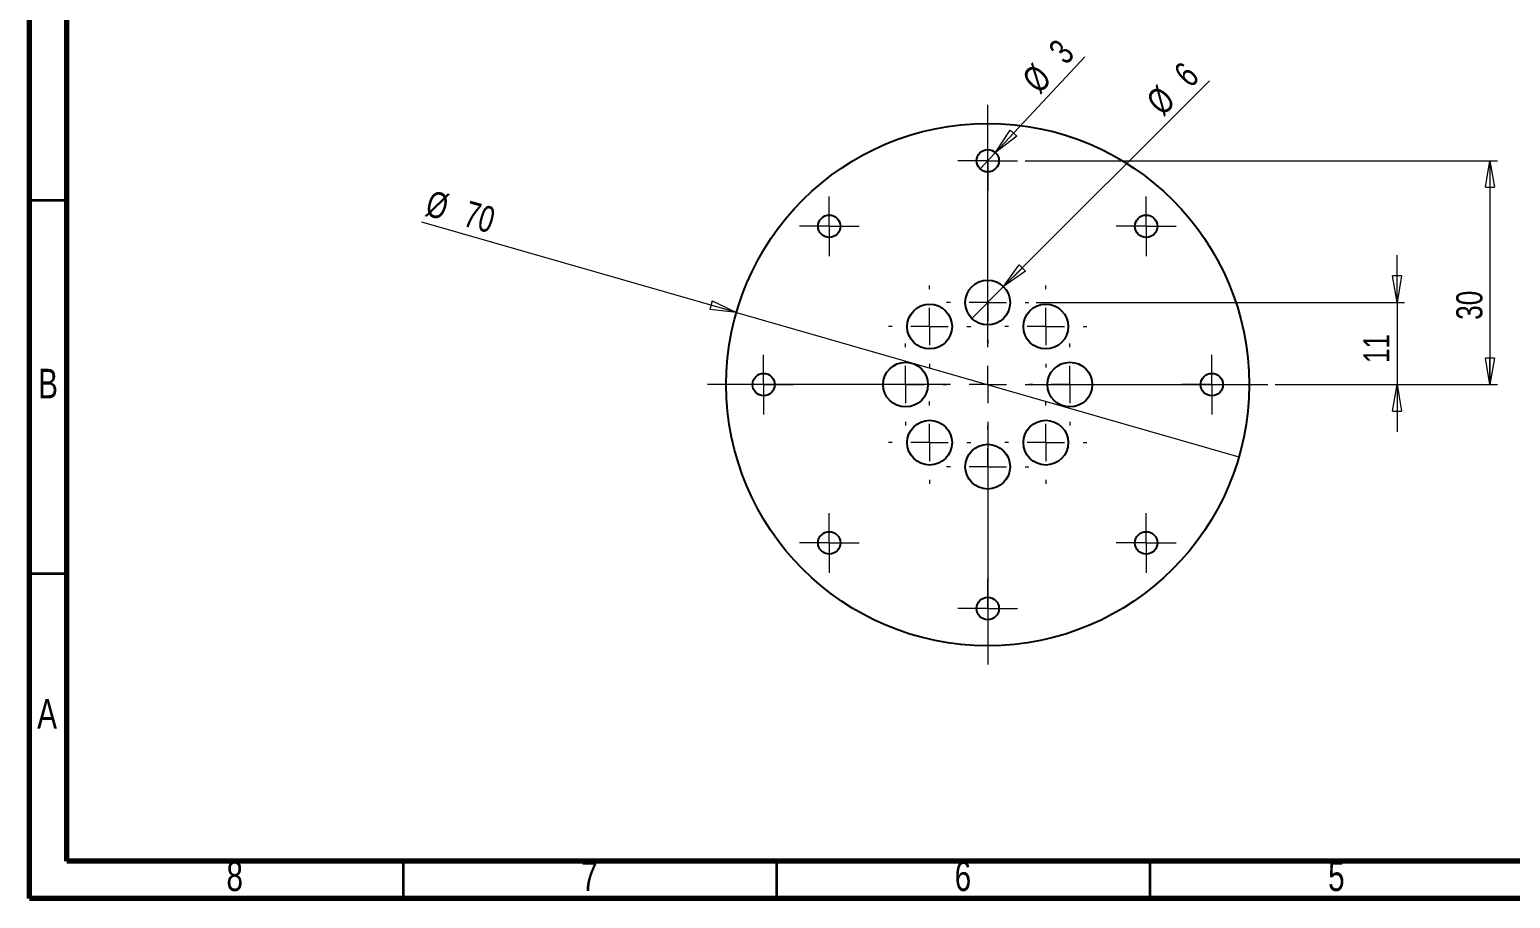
# Model space of a CAD drawing. Header units: millimetres. Extents: x 15 to 415, y 5 to 292.
# Drawn here: x 15 to 213.3, y 5 to 121.4 of the extents above; entities that cross this region are included whole.
import ezdxf

# ---------------------------------------------------------------- set-up
doc = ezdxf.new("R2010")
doc.units = ezdxf.units.MM
doc.styles.add('SLDTEXTSTYLE0', font='TXT', dxfattribs={"width": 0.75})
doc.dimstyles.new('SLDDIMSTYLE0', dxfattribs={"dimtxt": 3.5, "dimasz": 3.556, "dimexe": 0, "dimexo": 0.0625, "dimgap": 0.875, "dimtad": 1, "dimrnd": 1e-09, "dimzin": 12, "dimdsep": 46, "dimtxsty": 'SLDTEXTSTYLE0', "dimblk1": 'CLOSED', "dimblk2": 'CLOSED', "dimsah": 1, "dimcen": 0.09, "dimadec": 0, "dimazin": 3, "dimtfac": 1, "dimtmove": 0, "dimatfit": 0, "dimldrblk": 'CLOSED', "dimfxl": 0, "dimfrac": 2, "dimtolj": 1, "dimtzin": 12, "dimarcsym": 0})
doc.dimstyles.new('SLDDIMSTYLE1', dxfattribs={"dimtxt": 3.5, "dimasz": 3.556, "dimexe": 0, "dimexo": 0.0625, "dimgap": 0.875, "dimtad": 1, "dimrnd": 1e-09, "dimzin": 12, "dimdsep": 46, "dimtxsty": 'SLDTEXTSTYLE0', "dimblk1": 'CLOSED', "dimblk2": 'CLOSED', "dimsah": 1, "dimcen": 0.09, "dimadec": 0, "dimazin": 3, "dimtfac": 1, "dimtofl": 0, "dimtmove": 0, "dimatfit": 3, "dimldrblk": 'CLOSED', "dimfxl": 0, "dimfrac": 2, "dimtolj": 1, "dimtzin": 12, "dimarcsym": 0})
doc.dimstyles.new('SLDDIMSTYLE2', dxfattribs={"dimtxt": 3.5, "dimasz": 3.556, "dimexe": 0, "dimexo": 0.0625, "dimgap": 0.875, "dimtad": 1, "dimrnd": 1e-09, "dimzin": 12, "dimdsep": 46, "dimtxsty": 'SLDTEXTSTYLE0', "dimblk1": 'NONE', "dimblk2": 'CLOSED', "dimsah": 1, "dimcen": 0, "dimadec": 0, "dimazin": 3, "dimtfac": 1, "dimtmove": 0, "dimatfit": 3, "dimldrblk": 'NONE', "dimfxl": 0, "dimfrac": 2, "dimtolj": 1, "dimtzin": 12, "dimarcsym": 0})

# ---------------------------------------------------------------- blocks, each defined once
blk = doc.blocks.new('_Closed')
at = {"color": 0, "linetype": 'ByBlock', "lineweight": -2}
for p, q in [((-1, 0.166667), (0, 0)), ((-1, 0.166667), (-1, -0.166667)), ((0, 0), (-1, -0.166667)), ((0, 0), (-1, 0))]:
    blk.add_line(p, q, dxfattribs=at)
blk = doc.blocks.new('_D_11')
at = {"color": 7, "linetype": 'Continuous', "lineweight": 18}
for q in [(67.52, 95.62), (176.92, 64.18)]:
    blk.add_line((109.64, 83.51), q, dxfattribs=at)
at = {"color": 7, "linetype": 'Continuous', "lineweight": 18, "xscale": 3.556, "yscale": 3.556, "rotation": 343.9676606460645}
blk.add_blockref('_Closed', (109.64, 83.51, 17.79), dxfattribs=at)
at = {"color": 7, "linetype": 'Continuous', "lineweight": 18, "char_height": 3.5, "attachment_point": 1, "rotation": 343.9677, "style": 'SLDTEXTSTYLE0'}
for s, insert in [('%%c', (68.76, 99.95)), ('70', (73.85, 98.54))]:
    blk.add_mtext(s, dxfattribs=dict(at, insert=insert))
blk = doc.blocks.new('_None')
blk = doc.blocks.new('_D_12')
at = {"color": 7, "linetype": 'Continuous', "lineweight": 18}
for q in [(156.26, 117.76), (142.26, 102.75)]:
    blk.add_line((144.3, 104.94), q, dxfattribs=at)
at = {"color": 7, "linetype": 'Continuous', "lineweight": 18, "xscale": 3.556, "yscale": 3.556, "rotation": 226.9842215156054}
blk.add_blockref('_Closed', (144.3, 104.94, 17.79), dxfattribs=at)
at = {"color": 7, "linetype": 'Continuous', "lineweight": 18, "char_height": 3.5, "attachment_point": 1, "rotation": 46.9842, "style": 'SLDTEXTSTYLE0'}
for s, insert in [('3', (151.19, 118.95)), ('%%c', (147.63, 115.05))]:
    blk.add_mtext(s, dxfattribs=dict(at, insert=insert))
blk = doc.blocks.new('_D_13')
at = {"color": 7, "linetype": 'Continuous', "lineweight": 18}
for q in [(172.99, 114.56), (141.16, 82.72)]:
    blk.add_line((145.4, 86.97), q, dxfattribs=at)
at = {"color": 7, "linetype": 'Continuous', "lineweight": 18, "xscale": 3.556, "yscale": 3.556, "rotation": 225.0000000000006}
blk.add_blockref('_Closed', (145.4, 86.97, 17.79), dxfattribs=at)
at = {"color": 7, "linetype": 'Continuous', "lineweight": 18, "char_height": 3.5, "attachment_point": 1, "rotation": 45, "style": 'SLDTEXTSTYLE0'}
for s, insert in [('6', (167.94, 115.95)), ('%%c', (164.24, 112.18))]:
    blk.add_mtext(s, dxfattribs=dict(at, insert=insert))
blk = doc.blocks.new('_D_14')
at = {"color": 7, "linetype": 'Continuous', "lineweight": 18}
for p, q in [((198.08, 84.85), (198.08, 91.2)), ((149.78, 84.85), (199.08, 84.85)), ((198.08, 84.85), (198.08, 73.85)), ((181.78, 73.85), (199.08, 73.85)), ((198.08, 73.85), (198.08, 67.5))]:
    blk.add_line(p, q, dxfattribs=at)
at = {"color": 7, "linetype": 'Continuous', "lineweight": 18, "xscale": 3.556, "yscale": 3.556}
for p, rotation in [((198.08, 84.85, 17.79), 270.0000000000004), ((198.08, 73.85, 17.79), 90.0000000000004)]:
    blk.add_blockref('_Closed', p, dxfattribs=dict(at, rotation=rotation))
at = {"color": 7, "linetype": 'Continuous', "lineweight": 18, "insert": (193.57, 76.73), "char_height": 3.5, "attachment_point": 1, "rotation": 90, "style": 'SLDTEXTSTYLE0'}
blk.add_mtext('11', dxfattribs=at)
blk = doc.blocks.new('_D_15')
at = {"color": 7, "linetype": 'Continuous', "lineweight": 18}
for p, q in [((148.28, 103.85), (211.52, 103.85)), ((210.52, 103.85), (210.52, 73.85)), ((181.78, 73.85), (211.52, 73.85))]:
    blk.add_line(p, q, dxfattribs=at)
at = {"color": 7, "linetype": 'Continuous', "lineweight": 18, "xscale": 3.556, "yscale": 3.556}
for p, rotation in [((210.52, 103.85, 17.79), 90.0000000000004), ((210.52, 73.85, 17.79), 270.0000000000004)]:
    blk.add_blockref('_Closed', p, dxfattribs=dict(at, rotation=rotation))
at = {"color": 7, "linetype": 'Continuous', "lineweight": 18, "insert": (206.01, 82.52), "char_height": 3.5, "attachment_point": 1, "rotation": 90, "style": 'SLDTEXTSTYLE0'}
blk.add_mtext('30', dxfattribs=at)
blk = doc.blocks.new('SW_CENTERMARKSYMBOL_17')
at = {"color": 0, "linetype": 'Continuous', "lineweight": 0}
for p, q in [((0, 5), (0, 37.5)), ((0, 0), (0, 2.5)), ((-5, 0), (-37.5, 0)), ((0, 0), (-2.5, 0)), ((0, 0), (0, -2.5)), ((0, 0), (2.5, 0)), ((5, 0), (37.5, 0)), ((0, -5), (0, -37.5))]:
    blk.add_line(p, q, dxfattribs=at)
blk = doc.blocks.new('SW_CENTERMARKSYMBOL_18')
at = {"color": 0, "linetype": 'Continuous', "lineweight": 0}
for p, q in [((0, 5), (0, 5.5)), ((0, 0), (0, 2.5)), ((-5, 0), (-5.5, 0)), ((0, 0), (-2.5, 0)), ((0, 0), (0, -2.5)), ((0, 0), (2.5, 0)), ((5, 0), (5.5, 0)), ((0, -5), (0, -5.5))]:
    blk.add_line(p, q, dxfattribs=at)
blk = doc.blocks.new('SW_CENTERMARKSYMBOL_19')
at = {"color": 0, "linetype": 'Continuous', "lineweight": 0}
for p, q in [((0, 5), (0, 5.5)), ((0, 0), (0, 2.5)), ((-5, 0), (-5.5, 0)), ((0, 0), (-2.5, 0)), ((0, 0), (0, -2.5)), ((0, 0), (2.5, 0)), ((5, 0), (5.5, 0)), ((0, -5), (0, -5.5))]:
    blk.add_line(p, q, dxfattribs=at)
blk = doc.blocks.new('SW_CENTERMARKSYMBOL_20')
at = {"color": 0, "linetype": 'Continuous', "lineweight": 0}
for p, q in [((0, 5), (0, 5.5)), ((0, 0), (0, 2.5)), ((-5, 0), (-5.5, 0)), ((0, 0), (-2.5, 0)), ((0, 0), (0, -2.5)), ((0, 0), (2.5, 0)), ((5, 0), (5.5, 0)), ((0, -5), (0, -5.5))]:
    blk.add_line(p, q, dxfattribs=at)
blk = doc.blocks.new('SW_CENTERMARKSYMBOL_21')
at = {"color": 0, "linetype": 'Continuous', "lineweight": 0}
for p, q in [((0, 5), (0, 5.5)), ((0, 0), (0, 2.5)), ((-5, 0), (-5.5, 0)), ((0, 0), (-2.5, 0)), ((0, 0), (0, -2.5)), ((0, 0), (2.5, 0)), ((5, 0), (5.5, 0)), ((0, -5), (0, -5.5))]:
    blk.add_line(p, q, dxfattribs=at)
blk = doc.blocks.new('SW_CENTERMARKSYMBOL_22')
at = {"color": 0, "linetype": 'Continuous', "lineweight": 0}
for p, q in [((0, 5), (0, 5.5)), ((0, 0), (0, 2.5)), ((-5, 0), (-5.5, 0)), ((0, 0), (-2.5, 0)), ((0, 0), (0, -2.5)), ((0, 0), (2.5, 0)), ((5, 0), (5.5, 0)), ((0, -5), (0, -5.5))]:
    blk.add_line(p, q, dxfattribs=at)
blk = doc.blocks.new('SW_CENTERMARKSYMBOL_23')
at = {"color": 0, "linetype": 'Continuous', "lineweight": 0}
for p, q in [((0, 5), (0, 5.5)), ((0, 0), (0, 2.5)), ((-5, 0), (-5.5, 0)), ((0, 0), (-2.5, 0)), ((0, 0), (0, -2.5)), ((0, 0), (2.5, 0)), ((5, 0), (5.5, 0)), ((0, -5), (0, -5.5))]:
    blk.add_line(p, q, dxfattribs=at)
blk = doc.blocks.new('SW_CENTERMARKSYMBOL_24')
at = {"color": 0, "linetype": 'Continuous', "lineweight": 0}
for p, q in [((0, 5), (0, 5.5)), ((0, 0), (0, 2.5)), ((-5, 0), (-5.5, 0)), ((0, 0), (-2.5, 0)), ((0, 0), (0, -2.5)), ((0, 0), (2.5, 0)), ((5, 0), (5.5, 0)), ((0, -5), (0, -5.5))]:
    blk.add_line(p, q, dxfattribs=at)
blk = doc.blocks.new('SW_CENTERMARKSYMBOL_25')
at = {"color": 0, "linetype": 'Continuous', "lineweight": 0}
for p, q in [((0, 5), (0, 5.5)), ((0, 0), (0, 2.5)), ((-5, 0), (-5.5, 0)), ((0, 0), (-2.5, 0)), ((0, 0), (0, -2.5)), ((0, 0), (2.5, 0)), ((5, 0), (5.5, 0)), ((0, -5), (0, -5.5))]:
    blk.add_line(p, q, dxfattribs=at)
blk = doc.blocks.new('SW_CENTERMARKSYMBOL_26')
at = {"color": 0, "linetype": 'Continuous', "lineweight": 0}
for p, q in [((0, 2.5), (0, 4)), ((0, 0), (0, 2.5)), ((-2.5, 0), (-4, 0)), ((0, 0), (-2.5, 0)), ((0, 0), (0, -2.5)), ((0, 0), (2.5, 0)), ((2.5, 0), (4, 0)), ((0, -2.5), (0, -4))]:
    blk.add_line(p, q, dxfattribs=at)
blk = doc.blocks.new('SW_CENTERMARKSYMBOL_27')
at = {"color": 0, "linetype": 'Continuous', "lineweight": 0}
for p, q in [((0, 2.5), (0, 4)), ((0, 0), (0, 2.5)), ((-2.5, 0), (-4, 0)), ((0, 0), (-2.5, 0)), ((0, 0), (0, -2.5)), ((0, 0), (2.5, 0)), ((2.5, 0), (4, 0)), ((0, -2.5), (0, -4))]:
    blk.add_line(p, q, dxfattribs=at)
blk = doc.blocks.new('SW_CENTERMARKSYMBOL_28')
at = {"color": 0, "linetype": 'Continuous', "lineweight": 0}
for p, q in [((0, 2.5), (0, 4)), ((0, 0), (0, 2.5)), ((-2.5, 0), (-4, 0)), ((0, 0), (-2.5, 0)), ((0, 0), (0, -2.5)), ((0, 0), (2.5, 0)), ((2.5, 0), (4, 0)), ((0, -2.5), (0, -4))]:
    blk.add_line(p, q, dxfattribs=at)
blk = doc.blocks.new('SW_CENTERMARKSYMBOL_29')
at = {"color": 0, "linetype": 'Continuous', "lineweight": 0}
for p, q in [((0, 2.5), (0, 4)), ((0, 0), (0, 2.5)), ((-2.5, 0), (-4, 0)), ((0, 0), (-2.5, 0)), ((0, 0), (0, -2.5)), ((0, 0), (2.5, 0)), ((2.5, 0), (4, 0)), ((0, -2.5), (0, -4))]:
    blk.add_line(p, q, dxfattribs=at)
blk = doc.blocks.new('SW_CENTERMARKSYMBOL_30')
at = {"color": 0, "linetype": 'Continuous', "lineweight": 0}
for p, q in [((0, 2.5), (0, 4)), ((0, 0), (0, 2.5)), ((-2.5, 0), (-4, 0)), ((0, 0), (-2.5, 0)), ((0, 0), (0, -2.5)), ((0, 0), (2.5, 0)), ((2.5, 0), (4, 0)), ((0, -2.5), (0, -4))]:
    blk.add_line(p, q, dxfattribs=at)
blk = doc.blocks.new('SW_CENTERMARKSYMBOL_31')
at = {"color": 0, "linetype": 'Continuous', "lineweight": 0}
for p, q in [((0, 2.5), (0, 4)), ((0, 0), (0, 2.5)), ((-2.5, 0), (-4, 0)), ((0, 0), (-2.5, 0)), ((0, 0), (0, -2.5)), ((0, 0), (2.5, 0)), ((2.5, 0), (4, 0)), ((0, -2.5), (0, -4))]:
    blk.add_line(p, q, dxfattribs=at)
blk = doc.blocks.new('SW_CENTERMARKSYMBOL_32')
at = {"color": 0, "linetype": 'Continuous', "lineweight": 0}
for p, q in [((0, 2.5), (0, 4)), ((0, 0), (0, 2.5)), ((-2.5, 0), (-4, 0)), ((0, 0), (-2.5, 0)), ((0, 0), (0, -2.5)), ((0, 0), (2.5, 0)), ((2.5, 0), (4, 0)), ((0, -2.5), (0, -4))]:
    blk.add_line(p, q, dxfattribs=at)
blk = doc.blocks.new('SW_CENTERMARKSYMBOL_33')
at = {"color": 0, "linetype": 'Continuous', "lineweight": 0}
for p, q in [((0, 2.5), (0, 4)), ((0, 0), (0, 2.5)), ((-2.5, 0), (-4, 0)), ((0, 0), (-2.5, 0)), ((0, 0), (0, -2.5)), ((0, 0), (2.5, 0)), ((2.5, 0), (4, 0)), ((0, -2.5), (0, -4))]:
    blk.add_line(p, q, dxfattribs=at)

msp = doc.modelspace()

# ---------------------------------------------------------------- linework, layer by layer
at = {"color": 7, "linetype": 'Continuous', "lineweight": 70}
for p, q in [((15, 5), (15, 292)), ((20, 10), (20, 287)), ((410, 10), (20, 10)), ((415, 5), (15, 5))]:
    msp.add_line(p, q, dxfattribs=at)
at = {"color": 7, "linetype": 'Continuous', "lineweight": 35}
for p, q in [((20, 98.5), (15, 98.5)), ((20, 48.5), (15, 48.5)), ((65, 10), (65, 5)), ((115, 10), (115, 5)), ((165, 10), (165, 5))]:
    msp.add_line(p, q, dxfattribs=at)
at = {"color": 7, "linetype": 'Continuous', "lineweight": 25}
for centre, radius in [((143.279, 73.845), 35), ((143.279, 103.845), 1.5), ((122.065, 95.059), 1.5), ((164.492, 95.059), 1.5), ((143.279, 84.845), 3), ((135.5, 81.623), 3), ((151.057, 81.623), 3), ((113.279, 73.845), 1.5), ((132.279, 73.845), 3), ((154.279, 73.845), 3), ((173.279, 73.845), 1.5), ((135.5, 66.067), 3), ((151.057, 66.067), 3), ((143.279, 62.845), 3), ((122.065, 52.632), 1.5), ((164.492, 52.632), 1.5), ((143.279, 43.845), 1.5)]:
    msp.add_circle(centre, radius, dxfattribs=at)

# ---------------------------------------------------------------- block references
at = {"color": 7, "linetype": 'Continuous', "lineweight": 0}
for name, p in [('SW_CENTERMARKSYMBOL_17', (143.279, 73.845)), ('SW_CENTERMARKSYMBOL_32', (143.279, 103.845)), ('SW_CENTERMARKSYMBOL_31', (122.065, 95.059)), ('SW_CENTERMARKSYMBOL_33', (164.492, 95.059)), ('SW_CENTERMARKSYMBOL_20', (143.279, 84.845)), ('SW_CENTERMARKSYMBOL_25', (135.5, 81.623)), ('SW_CENTERMARKSYMBOL_22', (151.057, 81.623)), ('SW_CENTERMARKSYMBOL_19', (132.279, 73.845)), ('SW_CENTERMARKSYMBOL_18', (154.279, 73.845)), ('SW_CENTERMARKSYMBOL_30', (113.279, 73.845)), ('SW_CENTERMARKSYMBOL_28', (173.279, 73.845)), ('SW_CENTERMARKSYMBOL_24', (135.5, 66.067)), ('SW_CENTERMARKSYMBOL_23', (151.057, 66.067)), ('SW_CENTERMARKSYMBOL_21', (143.279, 62.845)), ('SW_CENTERMARKSYMBOL_29', (122.065, 52.632)), ('SW_CENTERMARKSYMBOL_27', (164.492, 52.632)), ('SW_CENTERMARKSYMBOL_26', (143.279, 43.845))]:
    msp.add_blockref(name, p, dxfattribs=at)

# ---------------------------------------------------------------- texts
at = {"color": 7, "linetype": 'Continuous', "lineweight": 0, "char_height": 3.969, "attachment_point": 2, "style": 'SLDTEXTSTYLE0'}
for s, insert in [('B', (17.471, 75.965)), ('A', (17.34, 31.715)), ('8', (42.46, 9.965)), ('7', (89.96, 9.965)), ('6', (139.96, 9.965)), ('5', (189.96, 9.965))]:
    msp.add_mtext(s, dxfattribs=dict(at, insert=insert))

# ---------------------------------------------------------------- dimensions: what is measured, and where the dimension line sits
at = {"color": 7, "linetype": 'Continuous', "lineweight": 18}
for p1, p2, picture, middle in [((142.255, 102.749), (144.302, 104.942), '_D_12', (153.747, 115.065)), ((141.157, 82.724), (145.4, 86.967), '_D_13', (170.281, 111.848)), ((176.917, 64.179), (109.64, 83.512), '_D_11', (72.489, 94.187))]:
    dim = msp.add_diameter_dim_2p(p1=p1, p2=p2, dimstyle='SLDDIMSTYLE2', dxfattribs=at)
    dim.commit()
    dim.dimension.update_dxf_attribs({"geometry": picture, "text_midpoint": middle, "dimtype": 163})
for base, p1, dimstyle, picture, middle in [((210.518, 73.845), (147.279, 103.845), 'SLDDIMSTYLE1', '_D_15', (210.518, 85.103)), ((198.077, 73.845), (148.779, 84.845), 'SLDDIMSTYLE0', '_D_14', (198.077, 79.32))]:
    dim = msp.add_linear_dim(base=base, p1=p1, p2=(180.779, 73.845), angle=90, dimstyle=dimstyle, dxfattribs=at)
    dim.commit()
    dim.dimension.update_dxf_attribs({"geometry": picture, "text_midpoint": middle, "dimtype": 160})

doc.saveas('drawing.dxf')
